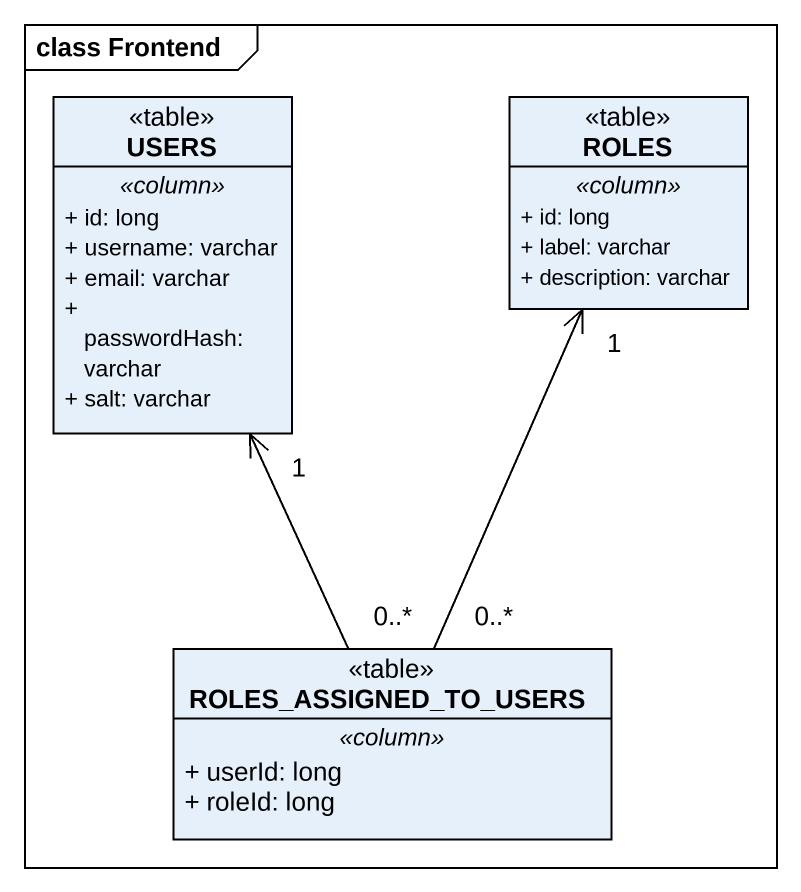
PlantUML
@startuml
mainframe class Frontend
hide circle
hide empty members
skinparam classAttributeIconSize 0
class USERS <<table>> {
  .. <<column>> ..
  + id: long
  + username: varchar
  + email: varchar
  + passwordHash: varchar
  + salt: varchar
}
class ROLES <<table>> {
  .. <<column>> ..
  + id: long
  + label: varchar
  + description: varchar
}
class ROLES_ASSIGNED_TO_USERS <<table>> {
  .. <<column>> ..
  + userId: long
  + roleId: long
}
ROLES_ASSIGNED_TO_USERS "0..*" -up-> "1" USERS
ROLES_ASSIGNED_TO_USERS "0..*" -up-> "1" ROLES
@enduml
